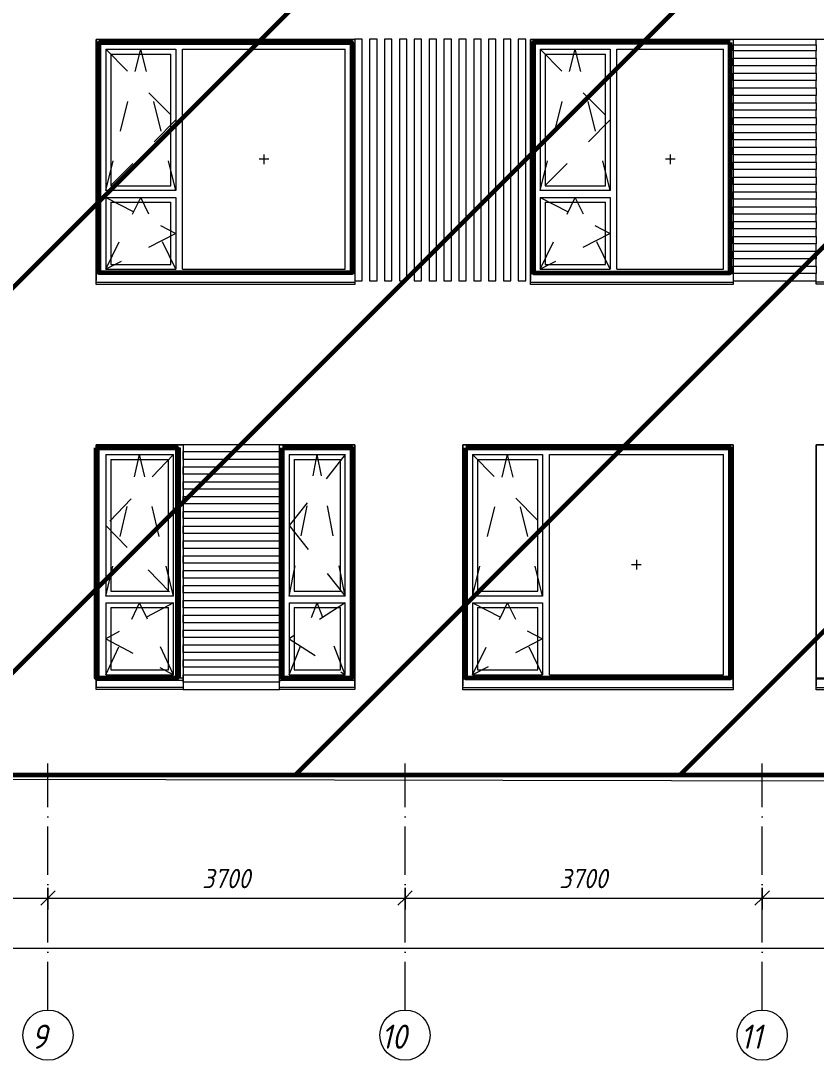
# Model space of a CAD drawing. Header units: millimetres. Extents: x 3914 to 443608, y -156176 to 78197.
# Drawn here: x 64822 to 73064, y -3074 to 7695 of the extents above; entities that cross this region are included whole.
import ezdxf

# ---------------------------------------------------------------- set-up
doc = ezdxf.new("R2010")
doc.units = ezdxf.units.MM
doc.linetypes.add('50_200_ШТРИХ_1Т_ш5_п1_п1_', pattern=[700, 500, -100, 0, -100])
doc.linetypes.add('Штрих', pattern=[635, 317.5, -317.5])
for name, color, linetype, lineweight in [('0) клиннинг', 90, 'Continuous', 60), ('1) Откосы', 102, 'Continuous', 60), ('A-ANNO-DIMS', 7, 'Continuous', 9), ('A-DETL-THIN', 7, 'Continuous', 9), ('A-GENM', 7, 'Continuous', 9), ('A-GLAZ-1', 7, 'Continuous', 5), ('A-GLAZ-2', 7, 'Штрих', 5), ('A-WALL', 7, 'Continuous', 5), ('I-WALL', 7, 'Continuous', 5), ('Оси', 7, 'Continuous', 9), ('Оси-1', 7, '50_200_ШТРИХ_1Т_ш5_п1_п1_', 9)]:
    doc.layers.add(name, color=color, linetype=linetype, lineweight=lineweight)
doc.styles.add('ISOCPEUR_I_2', font='isocpeui.ttf', dxfattribs={"width": 0.9, "height": 250})
doc.styles.add('ISOCPEUR_I_3', font='isocpeui.ttf', dxfattribs={"width": 0.9, "height": 200})

msp = doc.modelspace()

# ---------------------------------------------------------------- hatches: boundary and pattern name
at = {"layer": '0) клиннинг'}
h = msp.add_hatch(dxfattribs=at)
h.set_pattern_fill('ANSI31', color=256, scale=888)
h.paths.add_polyline_path([(164523.7, 13930), (38834, 13930), (38834, -116.1), (164523.7, -116.1)])

# ---------------------------------------------------------------- linework, layer by layer
msp.add_lwpolyline([(38834, -116.1), (164523.7, -116.1), (164523.7, 13930), (38834, 13930)], close=True, dxfattribs=at)
at = {"layer": '1) Откосы'}
for points in [[(65633.4, 7470), (68253.4, 7470), (68253.4, 5085), (65633.4, 5085)], [(72173.7, 7470), (70133.7, 7470), (70133.7, 5085), (72173.7, 5085)], [(65603.7, 3270), (66443.7, 3270), (66443.7, 885), (65603.7, 885)], [(67533.4, 3270), (68253.4, 3270), (68253.4, 885), (67533.4, 885)], [(69433.7, 3270), (72173.7, 3270), (72173.7, 885), (69433.7, 885)]]:
    msp.add_lwpolyline(points, close=True, dxfattribs=at)
at = {"layer": 'A-ANNO-DIMS'}
for p, q in [((65103.7, -1287), (65103.7, -1513.1)), ((65103.7, -1393.1), (65103.7, -1287)), ((65103.7, -1287), (65103.7, -1513.1)), ((65103.7, -1393.1), (65103.7, -1287)), ((68803.7, -1287), (68803.7, -1513.1)), ((68803.7, -1393.1), (68803.7, -1287)), ((68803.7, -1287), (68803.7, -1513.1)), ((68803.7, -1393.1), (68803.7, -1287)), ((72503.7, -1287), (72503.7, -1513.1)), ((72503.7, -1393.1), (72503.7, -1287)), ((72503.7, -1287), (72503.7, -1513.1)), ((72503.7, -1393.1), (72503.7, -1287)), ((61403.7, -1393.1), (65103.7, -1393.1)), ((65103.7, -1393.1), (68803.7, -1393.1)), ((68803.7, -1393.1), (72503.7, -1393.1)), ((72503.7, -1393.1), (77503.7, -1393.1)), ((39183.7, -1912.7), (164323.7, -1912.7))]:
    msp.add_line(p, q, dxfattribs=at)
at = {"layer": 'A-ANNO-DIMS', "lineweight": 20}
for p, q in [((65103.7, -1393.1), (65028.7, -1468.1)), ((65103.7, -1393.1), (65028.7, -1468.1)), ((65103.7, -1393.1), (65178.7, -1318.1)), ((65103.7, -1393.1), (65178.7, -1318.1)), ((68803.7, -1393.1), (68728.7, -1468.1)), ((68803.7, -1393.1), (68728.7, -1468.1)), ((68803.7, -1393.1), (68878.7, -1318.1)), ((68803.7, -1393.1), (68878.7, -1318.1)), ((72503.7, -1393.1), (72428.7, -1468.1)), ((72503.7, -1393.1), (72428.7, -1468.1)), ((72503.7, -1393.1), (72578.7, -1318.1)), ((72503.7, -1393.1), (72578.7, -1318.1))]:
    msp.add_line(p, q, dxfattribs=at)
at = {"layer": 'A-DETL-THIN'}
msp.add_line((115068.1, -265.1), (35943.7, -110.4), dxfattribs=at)
at = {"layer": 'A-GENM'}
for p, q in [((65618.2, 7475), (65603.4, 7475)), ((65603.4, 7470), (65619.4, 7470)), ((65669.4, 7500), (65618.2, 7475)), ((65619.4, 7470), (65670.6, 7495)), ((65670.6, 7495), (65739.4, 7495)), ((65739.4, 7495), (65739.4, 7500)), ((70118.5, 7475), (70103.7, 7475)), ((70103.7, 7470), (70119.7, 7470)), ((70169.7, 7500), (70118.5, 7475)), ((70119.7, 7470), (70170.8, 7495)), ((70170.8, 7495), (70239.7, 7495)), ((70239.7, 7495), (70239.7, 7500)), ((70334.9, 7500), (70334.9, 7470)), ((70409.9, 7500), (70409.9, 7470)), ((71997.9, 7470), (71997.9, 7500)), ((72072.9, 7470), (72072.9, 7500)), ((68147.4, 3300), (68147.4, 3295)), ((68147.4, 3295), (68216.2, 3295)), ((68216.2, 3295), (68267.4, 3270)), ((68268.6, 3275), (68217.4, 3300)), ((68267.4, 3270), (68283.4, 3270)), ((68283.4, 3275), (68268.6, 3275))]:
    msp.add_line(p, q, dxfattribs=at)
at = {"layer": 'A-GLAZ-1'}
for p, q in [((65603.4, 7500), (65603.4, 5002.5)), ((68282.7, 7500), (65603.4, 7500)), ((65633.4, 5085), (65633.4, 7470)), ((65633.4, 7470), (68253.4, 7470)), ((68253.4, 7470), (68253.4, 5085)), ((70103.7, 7500), (70103.7, 5002.5)), ((72202.9, 7500), (70103.7, 7500)), ((70133.7, 5085), (70133.7, 7470)), ((70133.7, 7470), (72173.7, 7470)), ((70873.7, 7470), (70873.7, 7500)), ((70951.2, 7470), (70958.7, 7500)), ((71553.7, 7500), (71553.7, 7470)), ((72173.7, 7470), (72173.7, 5085)), ((72203.7, 7383.6), (72203.7, 7445)), ((73963.7, 7500), (73063.7, 7500)), ((73063.7, 7445), (73063.7, 7383.6)), ((65703.4, 7400), (65703.4, 5935)), ((65703.4, 7400), (66428.4, 7400)), ((65753.4, 7350), (65753.4, 5985)), ((65753.4, 7350), (66378.4, 7350)), ((66378.4, 5985), (66378.4, 7350)), ((66428.4, 7400), (66428.4, 5935)), ((66498.4, 5120), (66498.4, 7400)), ((66498.4, 7400), (68183.4, 7400)), ((68183.4, 5120), (68183.4, 7400)), ((70203.7, 7400), (70203.7, 5935)), ((70203.7, 7400), (70928.7, 7400)), ((70253.7, 7350), (70253.7, 5985)), ((70253.7, 7350), (70878.7, 7350)), ((70878.7, 5985), (70878.7, 7350)), ((70928.7, 7400), (70928.7, 5935)), ((70998.7, 5120), (70998.7, 7400)), ((70998.7, 7400), (72103.7, 7400)), ((72103.7, 5120), (72103.7, 7400)), ((72203.7, 7229.6), (72203.7, 7306.6)), ((73063.7, 7306.6), (73063.7, 7229.6)), ((72203.7, 7075.6), (72203.7, 7152.6)), ((73063.7, 7152.6), (73063.7, 7075.6)), ((72203.7, 6921.6), (72203.7, 6998.6)), ((73063.7, 6998.6), (73063.7, 6921.6)), ((72203.7, 6769.6), (72203.7, 6844.6)), ((73063.7, 6844.6), (73063.7, 6769.6)), ((72203.7, 6615.6), (72203.7, 6692.6)), ((73063.7, 6692.6), (73063.7, 6615.6)), ((72203.7, 6461), (72203.7, 6538.6)), ((73063.7, 6538.6), (73063.7, 6461)), ((72203.7, 6307.6), (72203.7, 6384)), ((73063.7, 6384), (73063.7, 6307.6)), ((67390.9, 6260), (67290.9, 6260)), ((67340.9, 6310), (67340.9, 6210)), ((71601.2, 6260), (71501.2, 6260)), ((71551.2, 6310), (71551.2, 6210)), ((72203.7, 6153.3), (72203.7, 6230.6)), ((73063.7, 6230.6), (73063.7, 6153.4)), ((72203.7, 5999.3), (72203.7, 6076.4)), ((73063.7, 6076.4), (73063.7, 5999.4)), ((66428.4, 5935), (65703.4, 5935)), ((65753.4, 5985), (66378.4, 5985)), ((70928.7, 5935), (70203.7, 5935)), ((70253.7, 5985), (70878.7, 5985)), ((65703.4, 5865), (65703.4, 5120)), ((65703.4, 5865), (66428.4, 5865)), ((65753.4, 5815), (65753.4, 5170)), ((65753.4, 5815), (66378.4, 5815)), ((66378.4, 5170), (66378.4, 5815)), ((66428.4, 5865), (66428.4, 5120)), ((70203.7, 5865), (70203.7, 5120)), ((70203.7, 5865), (70928.7, 5865)), ((70253.7, 5815), (70253.7, 5170)), ((70253.7, 5815), (70878.7, 5815)), ((70878.7, 5170), (70878.7, 5815)), ((70928.7, 5865), (70928.7, 5120)), ((72203.7, 5845.3), (72203.7, 5922.4)), ((73063.7, 5922.4), (73063.7, 5845.3)), ((72203.7, 5691.5), (72203.7, 5768.3)), ((73063.7, 5768.3), (73063.7, 5691.5)), ((72203.7, 5538), (72203.7, 5614.5)), ((73063.7, 5614.5), (73063.7, 5538)), ((72203.7, 5383.5), (72203.7, 5461)), ((73063.7, 5461), (73063.7, 5383.5)), ((72203.7, 5229.6), (72203.7, 5306.5)), ((73063.7, 5306.5), (73063.7, 5229.6)), ((65753.4, 5170), (66378.4, 5170)), ((70253.7, 5170), (70878.7, 5170)), ((68282.7, 5085), (65603.4, 5085)), ((68282.7, 5075), (65603.4, 5075)), ((65703.4, 5120), (66428.4, 5120)), ((66498.4, 5120), (68183.4, 5120)), ((72203.7, 5085), (70103.7, 5085)), ((72202.9, 5075), (70103.7, 5075)), ((70203.7, 5120), (70928.7, 5120)), ((70998.7, 5120), (72103.7, 5120)), ((72203.7, 5076.8), (72203.7, 5152.6)), ((73063.7, 5152.6), (73063.7, 5076.9)), ((65603.4, 4988), (65603.4, 5002.5)), ((65603.4, 4963), (65603.4, 4988)), ((65603.4, 4988), (68283.4, 4988)), ((68283.4, 4963), (65603.4, 4963)), ((68283.4, 5001.8), (68283.4, 4988)), ((68283.4, 4988), (68283.4, 4963)), ((70103.7, 4988), (70103.7, 5002.5)), ((70103.7, 4963), (70103.7, 4988)), ((70103.7, 4988), (72203.7, 4988)), ((72203.7, 4963), (70103.7, 4963)), ((72203.7, 4999.9), (72203.7, 4988)), ((72203.7, 4988), (72203.7, 4963)), ((73063.7, 4991), (73063.7, 4999.9)), ((73063.7, 4966), (73063.7, 4991)), ((73063.7, 4991), (73963.7, 4991)), ((73963.7, 4966), (73063.7, 4966)), ((65603.7, 3300), (65603.7, 802.5)), ((66503.7, 3300), (65603.7, 3300)), ((65633.7, 885), (65633.7, 3270)), ((65633.7, 3270), (66473.7, 3270)), ((66473.7, 3270), (66473.7, 885)), ((66503.7, 3151.1), (66503.7, 3231)), ((68283.4, 3300), (67503.4, 3300)), ((67503.4, 3231), (67503.4, 3151.1)), ((67533.4, 885), (67533.4, 3270)), ((67533.4, 3270), (68253.4, 3270)), ((68253.4, 3270), (68253.4, 885)), ((68283.4, 802.5), (68283.4, 3300)), ((69403.7, 3300), (69403.7, 802.5)), ((72203.7, 3300), (69403.7, 3300)), ((69433.7, 885), (69433.7, 3270)), ((69433.7, 3270), (72173.7, 3270)), ((72173.7, 3270), (72173.7, 885)), ((72203.7, 802.5), (72203.7, 3300)), ((73063.7, 3300), (73063.7, 802.5)), ((75163.7, 3300), (73063.7, 3300)), ((65703.7, 3200), (65703.7, 1735)), ((65703.7, 3200), (66403.7, 3200)), ((65753.7, 3150), (65753.7, 1785)), ((65753.7, 3150), (66353.7, 3150)), ((66353.7, 1785), (66353.7, 3150)), ((66403.7, 1735), (66403.7, 3200)), ((67603.4, 3200), (67603.4, 1735)), ((67603.4, 3200), (68183.4, 3200)), ((67653.4, 3150), (67653.4, 1785)), ((67653.4, 3150), (68133.4, 3150)), ((68133.4, 1785), (68133.4, 3150)), ((68183.4, 1735), (68183.4, 3200)), ((69503.7, 3200), (69503.7, 1735)), ((69503.7, 3200), (70228.7, 3200)), ((69553.7, 3150), (69553.7, 1785)), ((69553.7, 3150), (70178.7, 3150)), ((70178.7, 1785), (70178.7, 3150)), ((70228.7, 3200), (70228.7, 1735)), ((70298.7, 920), (70298.7, 3200)), ((70298.7, 3200), (72103.7, 3200)), ((72103.7, 920), (72103.7, 3200)), ((66503.7, 2997.1), (66503.7, 3074.1)), ((67503.4, 3074.1), (67503.4, 2997.1)), ((66503.7, 2843.1), (66503.7, 2920.1)), ((67503.4, 2920.1), (67503.4, 2843.1)), ((66503.7, 2689.1), (66503.7, 2766.1)), ((67503.4, 2766.1), (67503.4, 2689.1)), ((66503.7, 2537.1), (66503.7, 2612.1)), ((67503.4, 2612.1), (67503.4, 2537.1)), ((66503.7, 2383.1), (66503.7, 2460.1)), ((67503.4, 2460.1), (67503.4, 2383.1)), ((66503.7, 2228.5), (66503.7, 2306.1)), ((67503.4, 2306.1), (67503.4, 2228.5)), ((66503.7, 2075.1), (66503.7, 2151.5)), ((67503.4, 2151.5), (67503.4, 2075.1)), ((71251.2, 2060), (71151.2, 2060)), ((71201.2, 2110), (71201.2, 2010)), ((66503.7, 1920.9), (66503.7, 1998.1)), ((67503.4, 1998.1), (67503.4, 1920.9)), ((66503.7, 1766.9), (66503.7, 1843.9)), ((67503.4, 1843.9), (67503.4, 1766.9)), ((66403.7, 1735), (65703.7, 1735)), ((65753.7, 1785), (66353.7, 1785)), ((68183.4, 1735), (67603.4, 1735)), ((67653.4, 1785), (68133.4, 1785)), ((70228.7, 1735), (69503.7, 1735)), ((69553.7, 1785), (70178.7, 1785)), ((65703.7, 1665), (65703.7, 920)), ((65703.7, 1665), (66403.7, 1665)), ((66403.7, 920), (66403.7, 1665)), ((66503.7, 1612.8), (66503.7, 1689.9)), ((67503.4, 1689.9), (67503.4, 1612.8)), ((67603.4, 1665), (67603.4, 920)), ((67603.4, 1665), (68183.4, 1665)), ((68183.4, 920), (68183.4, 1665)), ((69503.7, 1665), (69503.7, 920)), ((69503.7, 1665), (70228.7, 1665)), ((70228.7, 1665), (70228.7, 920)), ((65753.7, 1615), (65753.7, 970)), ((65753.7, 1615), (66353.7, 1615)), ((66353.7, 970), (66353.7, 1615)), ((66503.7, 1459), (66503.7, 1535.8)), ((67503.4, 1535.8), (67503.4, 1459)), ((67653.4, 1615), (67653.4, 970)), ((67653.4, 1615), (68133.4, 1615)), ((68133.4, 970), (68133.4, 1615)), ((69553.7, 1615), (69553.7, 970)), ((69553.7, 1615), (70178.7, 1615)), ((70178.7, 970), (70178.7, 1615)), ((66503.7, 1305.5), (66503.7, 1382)), ((67503.4, 1382), (67503.4, 1305.5)), ((66503.7, 1151), (66503.7, 1228.5)), ((67503.4, 1228.5), (67503.4, 1151)), ((65753.7, 970), (66353.7, 970)), ((66503.7, 997.1), (66503.7, 1074)), ((67503.4, 1074), (67503.4, 997.1)), ((67653.4, 970), (68133.4, 970)), ((69553.7, 970), (70178.7, 970)), ((66503.7, 885), (65603.7, 885)), ((65703.7, 920), (66403.7, 920)), ((66503.7, 844.4), (66503.7, 920.1)), ((67503.4, 920.1), (67503.4, 844.4)), ((68283.4, 885), (67503.4, 885)), ((67603.4, 920), (68183.4, 920)), ((72203.7, 885), (69403.7, 885)), ((72203.7, 875), (69403.7, 875)), ((69503.7, 920), (70228.7, 920)), ((70298.7, 920), (72103.7, 920)), ((75163.7, 885), (73063.7, 885)), ((75163.7, 875), (73063.7, 875)), ((66503.7, 860), (65603.7, 860)), ((65603.7, 791), (65603.7, 802.5)), ((65603.7, 766), (65603.7, 791)), ((65603.7, 791), (66503.7, 791)), ((66503.7, 766), (65603.7, 766)), ((66503.7, 795.6), (66503.7, 791)), ((66503.7, 791), (66503.7, 766)), ((68283.4, 860), (67503.4, 860)), ((67503.4, 791), (67503.4, 795.6)), ((67503.4, 766), (67503.4, 791)), ((67503.4, 791), (68283.4, 791)), ((68283.4, 766), (67503.4, 766)), ((68283.4, 802.5), (68283.4, 791)), ((68283.4, 791), (68283.4, 766)), ((69403.7, 788), (69403.7, 802.5)), ((69403.7, 763), (69403.7, 788)), ((69403.7, 788), (72203.7, 788)), ((72203.7, 763), (69403.7, 763)), ((72203.7, 802.5), (72203.7, 788)), ((72203.7, 788), (72203.7, 763)), ((73063.7, 788), (73063.7, 802.5)), ((73063.7, 763), (73063.7, 788)), ((73063.7, 788), (75163.7, 788)), ((75163.7, 763), (73063.7, 763))]:
    msp.add_line(p, q, dxfattribs=at)
at = {"layer": 'A-GLAZ-2'}
for p, q in [((65703.4, 5935), (66065.9, 7400)), ((65703.4, 7400), (66428.4, 6667.5)), ((66428.4, 5935), (66065.9, 7400)), ((70203.7, 5935), (70566.2, 7400)), ((70203.7, 7400), (70928.7, 6667.5)), ((70928.7, 5935), (70566.2, 7400)), ((66428.4, 6667.5), (65703.4, 5935)), ((70928.7, 6667.5), (70203.7, 5935)), ((65703.4, 5120), (66065.9, 5865)), ((65703.4, 5865), (66428.4, 5492.5)), ((66428.4, 5120), (66065.9, 5865)), ((70203.7, 5120), (70566.2, 5865)), ((70203.7, 5865), (70928.7, 5492.5)), ((70928.7, 5120), (70566.2, 5865)), ((66428.4, 5492.5), (65703.4, 5120)), ((70928.7, 5492.5), (70203.7, 5120)), ((65703.7, 1735), (66053.7, 3200)), ((66403.7, 3200), (65703.7, 2467.5)), ((66403.7, 1735), (66053.7, 3200)), ((67603.4, 1735), (67893.4, 3200)), ((68183.4, 3200), (67603.4, 2467.5)), ((68183.4, 1735), (67893.4, 3200)), ((69503.7, 1735), (69866.2, 3200)), ((69503.7, 3200), (70228.7, 2467.5)), ((70228.7, 1735), (69866.2, 3200)), ((65703.7, 2467.5), (66403.7, 1735)), ((67603.4, 2467.5), (68183.4, 1735)), ((70228.7, 2467.5), (69503.7, 1735)), ((65703.7, 920), (66053.7, 1665)), ((66403.7, 1665), (65703.7, 1292.5)), ((66403.7, 920), (66053.7, 1665)), ((67603.4, 920), (67893.4, 1665)), ((68183.4, 1665), (67603.4, 1292.5)), ((68183.4, 920), (67893.4, 1665)), ((69503.7, 920), (69866.2, 1665)), ((69503.7, 1665), (70228.7, 1292.5)), ((70228.7, 920), (69866.2, 1665)), ((65703.7, 1292.5), (66403.7, 920)), ((67603.4, 1292.5), (68183.4, 920)), ((70228.7, 1292.5), (69503.7, 920))]:
    msp.add_line(p, q, dxfattribs=at)
at = {"layer": 'A-WALL'}
for p, q in [((65603.4, 7500), (68282.7, 7500)), ((65603.4, 5002.5), (65603.4, 7500)), ((70103.7, 7500), (72202.9, 7500)), ((70103.7, 5002.5), (70103.7, 7500)), ((72203.7, 7445), (72203.7, 7383.6)), ((72203.7, 7306.6), (72203.7, 7229.6)), ((72203.7, 7152.6), (72203.7, 7075.6)), ((72203.7, 6998.6), (72203.7, 6921.6)), ((72203.7, 6844.6), (72203.7, 6769.6)), ((72203.7, 6692.6), (72203.7, 6615.6)), ((72203.7, 6538.6), (72203.7, 6461)), ((72203.7, 6384), (72203.7, 6307.6)), ((72203.7, 6230.6), (72203.7, 6153.3)), ((72203.7, 6076.4), (72203.7, 5999.3)), ((72203.7, 5922.4), (72203.7, 5845.3)), ((72203.7, 5768.3), (72203.7, 5691.5)), ((72203.7, 5614.5), (72203.7, 5538)), ((72203.7, 5461), (72203.7, 5383.5)), ((72203.7, 5306.5), (72203.7, 5229.6)), ((72203.7, 5152.6), (72203.7, 5076.8)), ((65603.7, 802.5), (65603.7, 3300)), ((65603.7, 3300), (66503.7, 3300)), ((66503.7, 3231), (66503.7, 3151.1)), ((67503.4, 3300), (68283.4, 3300)), ((67503.4, 3151.1), (67503.4, 3231)), ((68283.4, 3300), (68283.4, 802.5)), ((69403.7, 3300), (72203.7, 3300)), ((69403.7, 802.5), (69403.7, 3300)), ((72203.7, 3300), (72203.7, 802.5)), ((73063.7, 802.5), (73063.7, 3300)), ((73063.7, 3300), (75163.7, 3300)), ((66503.7, 3074.1), (66503.7, 2997.1)), ((67503.4, 2997.1), (67503.4, 3074.1)), ((66503.7, 2920.1), (66503.7, 2843.1)), ((67503.4, 2843.1), (67503.4, 2920.1)), ((66503.7, 2766.1), (66503.7, 2689.1)), ((67503.4, 2689.1), (67503.4, 2766.1)), ((66503.7, 2612.1), (66503.7, 2537.1)), ((67503.4, 2537.1), (67503.4, 2612.1)), ((66503.7, 2460.1), (66503.7, 2383.1)), ((67503.4, 2383.1), (67503.4, 2460.1)), ((66503.7, 2306.1), (66503.7, 2228.5)), ((67503.4, 2228.5), (67503.4, 2306.1)), ((66503.7, 2151.5), (66503.7, 2075.1)), ((67503.4, 2075.1), (67503.4, 2151.5)), ((66503.7, 1998.1), (66503.7, 1920.9)), ((67503.4, 1920.9), (67503.4, 1998.1)), ((66503.7, 1843.9), (66503.7, 1766.9)), ((67503.4, 1766.9), (67503.4, 1843.9)), ((66503.7, 1689.9), (66503.7, 1612.8)), ((67503.4, 1612.8), (67503.4, 1689.9)), ((66503.7, 1535.8), (66503.7, 1459)), ((67503.4, 1459), (67503.4, 1535.8)), ((66503.7, 1382), (66503.7, 1305.5)), ((67503.4, 1305.5), (67503.4, 1382)), ((66503.7, 1228.5), (66503.7, 1151)), ((67503.4, 1151), (67503.4, 1228.5)), ((66503.7, 1074), (66503.7, 997.1)), ((67503.4, 997.1), (67503.4, 1074)), ((66503.7, 920.1), (66503.7, 844.4)), ((67503.4, 844.4), (67503.4, 920.1))]:
    msp.add_line(p, q, dxfattribs=at)
at = {"layer": 'I-WALL'}
for p, q in [((66873.7, 7470), (66873.7, 7500)), ((68253.4, 7445), (68282.7, 7445)), ((68359.7, 7502.9), (68282.7, 7502.9)), ((68282.7, 7502.9), (68282.7, 5001.8)), ((68359.7, 5001.8), (68359.7, 7502.9)), ((68513.7, 7502.9), (68436.7, 7502.9)), ((68436.7, 7502.9), (68436.7, 5001.8)), ((68513.7, 5001.8), (68513.7, 7502.9)), ((68667.7, 7502.9), (68590.7, 7502.9)), ((68590.7, 7502.9), (68590.7, 5001.8)), ((68667.7, 5001.8), (68667.7, 7502.9)), ((68821.7, 7502.9), (68744.7, 7502.9)), ((68744.7, 7502.9), (68744.7, 5001.8)), ((68821.7, 5001.8), (68821.7, 7502.9)), ((68975.7, 7502.9), (68898.7, 7502.9)), ((68898.7, 7502.9), (68898.7, 5001.8)), ((68975.7, 5001.8), (68975.7, 7502.9)), ((69129.7, 7502.9), (69052.7, 7502.9)), ((69052.7, 7502.9), (69052.7, 5001.8)), ((69129.7, 5001.8), (69129.7, 7502.9)), ((69283.7, 7502.9), (69206.7, 7502.9)), ((69206.7, 7502.9), (69206.7, 5001.8)), ((69283.7, 5001.8), (69283.7, 7502.9)), ((69437.7, 7502.9), (69360.7, 7502.9)), ((69360.7, 7502.9), (69360.7, 5001.8)), ((69437.7, 5001.8), (69437.7, 7502.9)), ((69591.7, 7502.9), (69514.7, 7502.9)), ((69514.7, 7502.9), (69514.7, 5001.8)), ((69591.7, 5001.8), (69591.7, 7502.9)), ((69745.7, 7502.9), (69668.7, 7502.9)), ((69668.7, 7502.9), (69668.7, 5001.8)), ((69745.7, 5001.8), (69745.7, 7502.9)), ((69899.7, 7502.9), (69822.7, 7502.9)), ((69822.7, 7502.9), (69822.7, 5001.8)), ((69899.7, 5001.8), (69899.7, 7502.9)), ((70053.7, 7502.9), (69976.7, 7502.9)), ((69976.7, 7502.9), (69976.7, 5001.8)), ((70053.7, 5001.8), (70053.7, 7502.9)), ((70203.7, 7495), (70203.7, 7470)), ((70873.7, 7470), (70873.7, 7500)), ((71553.7, 7500), (71553.7, 7470)), ((73063.7, 7500), (72202.9, 7500)), ((72202.9, 7500), (72202.9, 7445)), ((72202.9, 7445), (73063.7, 7445)), ((73063.7, 7445), (73063.7, 7500)), ((73063.7, 7383.6), (72202.9, 7383.6)), ((72202.9, 7383.6), (72202.9, 7306.6)), ((73063.7, 7306.6), (73063.7, 7383.6)), ((68282.7, 7295), (68253.4, 7295)), ((72202.9, 7306.6), (73063.7, 7306.6)), ((73063.7, 7229.6), (72202.9, 7229.6)), ((72202.9, 7229.6), (72202.9, 7152.6)), ((73063.7, 7152.6), (73063.7, 7229.6)), ((72202.9, 7152.6), (73063.7, 7152.6)), ((73063.7, 7075.6), (72202.9, 7075.6)), ((72202.9, 7075.6), (72202.9, 6998.6)), ((73063.7, 6998.6), (73063.7, 7075.6)), ((72202.9, 6998.6), (73063.7, 6998.6)), ((73063.7, 6921.6), (72202.9, 6921.6)), ((72202.9, 6921.6), (72202.9, 6844.6)), ((73063.7, 6844.6), (73063.7, 6921.6)), ((72202.9, 6844.6), (73063.7, 6844.6)), ((73063.7, 6769.6), (72202.9, 6769.6)), ((72202.9, 6769.6), (72202.9, 6692.6)), ((72202.9, 6692.6), (73063.7, 6692.6)), ((73063.7, 6692.6), (73063.7, 6769.6)), ((73063.7, 6615.6), (72202.9, 6615.6)), ((72202.9, 6615.6), (72202.9, 6538.6)), ((73063.7, 6538.6), (73063.7, 6615.6)), ((72202.9, 6538.6), (73063.7, 6538.6)), ((73063.7, 6461), (72202.9, 6461)), ((72202.9, 6461), (72202.9, 6384)), ((72202.9, 6384), (73063.7, 6384)), ((73063.7, 6384), (73063.7, 6461)), ((65603.4, 6300), (65633.4, 6300)), ((73063.7, 6307.6), (72202.9, 6307.6)), ((72202.9, 6307.6), (72202.9, 6230.6)), ((73063.7, 6230.6), (73063.7, 6307.6)), ((72202.9, 6230.6), (73063.7, 6230.6)), ((73063.7, 6153.4), (72202.9, 6153.4)), ((72202.9, 6153.4), (72202.9, 6076.4)), ((73063.7, 6076.4), (73063.7, 6153.4)), ((72202.9, 6076.4), (73063.7, 6076.4)), ((73063.7, 5999.4), (72202.9, 5999.4)), ((72202.9, 5999.4), (72202.9, 5922.4)), ((73063.7, 5922.4), (73063.7, 5999.4)), ((72202.9, 5922.4), (73063.7, 5922.4)), ((73063.7, 5845.3), (72202.9, 5845.3)), ((72202.9, 5845.3), (72202.9, 5768.3)), ((73063.7, 5768.3), (73063.7, 5845.3)), ((72202.9, 5768.3), (73063.7, 5768.3)), ((73063.7, 5691.5), (72202.9, 5691.5)), ((72202.9, 5691.5), (72202.9, 5614.5)), ((72202.9, 5614.5), (73063.7, 5614.5)), ((73063.7, 5614.5), (73063.7, 5691.5)), ((73063.7, 5538), (72202.9, 5538)), ((72202.9, 5538), (72202.9, 5461)), ((73063.7, 5461), (73063.7, 5538)), ((72202.9, 5461), (73063.7, 5461)), ((73063.7, 5383.5), (72202.9, 5383.5)), ((72202.9, 5383.5), (72202.9, 5306.5)), ((72202.9, 5306.5), (73063.7, 5306.5)), ((73063.7, 5306.5), (73063.7, 5383.5)), ((73063.7, 5229.6), (72202.9, 5229.6)), ((72202.9, 5229.6), (72202.9, 5152.6)), ((73063.7, 5152.6), (73063.7, 5229.6)), ((72202.9, 5152.6), (73063.7, 5152.6)), ((73063.7, 5076.9), (72202.9, 5076.9)), ((72202.9, 5076.9), (72202.9, 4999.9)), ((73063.7, 4999.9), (73063.7, 5076.9)), ((68282.7, 5001.8), (68359.7, 5001.8)), ((68436.7, 5001.8), (68513.7, 5001.8)), ((68590.7, 5001.8), (68667.7, 5001.8)), ((68744.7, 5001.8), (68821.7, 5001.8)), ((68898.7, 5001.8), (68975.7, 5001.8)), ((69052.7, 5001.8), (69129.7, 5001.8)), ((69206.7, 5001.8), (69283.7, 5001.8)), ((69360.7, 5001.8), (69437.7, 5001.8)), ((69514.7, 5001.8), (69591.7, 5001.8)), ((69668.7, 5001.8), (69745.7, 5001.8)), ((69822.7, 5001.8), (69899.7, 5001.8)), ((69976.7, 5001.8), (70053.7, 5001.8)), ((72202.9, 4999.9), (73063.7, 4999.9)), ((67503.4, 3300), (66503.7, 3300)), ((66503.7, 3300), (66503.7, 3231)), ((66503.7, 3231), (67503.4, 3231)), ((67503.4, 3231), (67503.4, 3300)), ((67503.4, 3151.1), (66503.7, 3151.1)), ((66503.7, 3151.1), (66503.7, 3074.1)), ((67503.4, 3074.1), (67503.4, 3151.1)), ((66503.7, 3074.1), (67503.4, 3074.1)), ((67503.4, 2997.1), (66503.7, 2997.1)), ((66503.7, 2997.1), (66503.7, 2920.1)), ((66503.7, 2920.1), (67503.4, 2920.1)), ((67503.4, 2920.1), (67503.4, 2997.1)), ((67503.4, 2843.1), (66503.7, 2843.1)), ((66503.7, 2843.1), (66503.7, 2766.1)), ((67503.4, 2766.1), (67503.4, 2843.1)), ((66503.7, 2766.1), (67503.4, 2766.1)), ((67503.4, 2689.1), (66503.7, 2689.1)), ((66503.7, 2689.1), (66503.7, 2612.1)), ((66503.7, 2612.1), (67503.4, 2612.1)), ((67503.4, 2612.1), (67503.4, 2689.1)), ((67503.4, 2537.1), (66503.7, 2537.1)), ((66503.7, 2537.1), (66503.7, 2460.1)), ((67503.4, 2460.1), (67503.4, 2537.1)), ((66503.7, 2460.1), (67503.4, 2460.1)), ((67503.4, 2383.1), (66503.7, 2383.1)), ((66503.7, 2383.1), (66503.7, 2306.1)), ((67503.4, 2306.1), (67503.4, 2383.1)), ((66503.7, 2306.1), (67503.4, 2306.1)), ((67503.4, 2228.5), (66503.7, 2228.5)), ((66503.7, 2228.5), (66503.7, 2151.5)), ((67503.4, 2151.5), (67503.4, 2228.5)), ((66503.7, 2151.5), (67503.4, 2151.5)), ((67503.4, 2075.1), (66503.7, 2075.1)), ((66503.7, 2075.1), (66503.7, 1998.1)), ((67503.4, 1998.1), (67503.4, 2075.1)), ((66503.7, 1998.1), (67503.4, 1998.1)), ((67503.4, 1920.9), (66503.7, 1920.9)), ((66503.7, 1920.9), (66503.7, 1843.9)), ((66503.7, 1843.9), (67503.4, 1843.9)), ((67503.4, 1843.9), (67503.4, 1920.9)), ((67503.4, 1766.9), (66503.7, 1766.9)), ((66503.7, 1766.9), (66503.7, 1689.9)), ((67503.4, 1689.9), (67503.4, 1766.9)), ((66503.7, 1689.9), (67503.4, 1689.9)), ((67503.4, 1612.8), (66503.7, 1612.8)), ((66503.7, 1612.8), (66503.7, 1535.8)), ((66503.7, 1535.8), (67503.4, 1535.8)), ((67503.4, 1535.8), (67503.4, 1612.8)), ((67503.4, 1459), (66503.7, 1459)), ((66503.7, 1459), (66503.7, 1382)), ((67503.4, 1382), (67503.4, 1459)), ((66503.7, 1382), (67503.4, 1382)), ((67503.4, 1305.5), (66503.7, 1305.5)), ((66503.7, 1305.5), (66503.7, 1228.5)), ((67503.4, 1228.5), (67503.4, 1305.5)), ((66503.7, 1228.5), (67503.4, 1228.5)), ((67503.4, 1151), (66503.7, 1151)), ((66503.7, 1151), (66503.7, 1074)), ((67503.4, 1074), (67503.4, 1151)), ((66503.7, 1074), (67503.4, 1074)), ((67503.4, 997.1), (66503.7, 997.1)), ((66503.7, 997.1), (66503.7, 920.1)), ((67503.4, 920.1), (67503.4, 997.1)), ((66503.7, 920.1), (67503.4, 920.1)), ((67503.4, 844.4), (66503.7, 844.4)), ((66503.7, 844.4), (66503.7, 795.6)), ((66503.7, 767.4), (67503.4, 767.4)), ((67503.4, 795.6), (67503.4, 844.4))]:
    msp.add_line(p, q, dxfattribs=at)
at = {"layer": 'Оси'}
for centre in [(65103.7, -2813.6), (68803.7, -2813.6), (72503.7, -2813.6)]:
    msp.add_circle(centre, 260, dxfattribs=at)
at = {"layer": 'Оси-1'}
for p, q in [((65103.7, -2553.6), (65103.7, 0)), ((68803.7, -2553.6), (68803.7, 0)), ((72503.7, -2553.6), (72503.7, 0))]:
    msp.add_line(p, q, dxfattribs=at)

# ---------------------------------------------------------------- texts
at = {"layer": 'Оси', "style": 'ISOCPEUR_I_2', "width": 0.9}
for s, p in [('9', (64931.9, -2954.8)), ('10', (68554.2, -2954.8)), ('11', (72278.1, -2954.8))]:
    msp.add_text(s, height=250, dxfattribs=at).set_placement(p)

# ---------------------------------------------------------------- next in the draw order: texts
at = {"layer": 'A-ANNO-DIMS', "char_height": 200, "width": 606.782, "attachment_point": 1, "line_spacing_factor": 1.149209, "style": 'ISOCPEUR_I_3', "bg_fill": 3, "box_fill_scale": 1.25, "bg_fill_color": 256, "bg_fill_true_color": 13158600, "bg_fill_transparency": 0}
for insert in [(66700.8, -1091.8), (70400.8, -1091.8)]:
    msp.add_mtext('3700', dxfattribs=dict(at, insert=insert))

doc.saveas('drawing.dxf')
